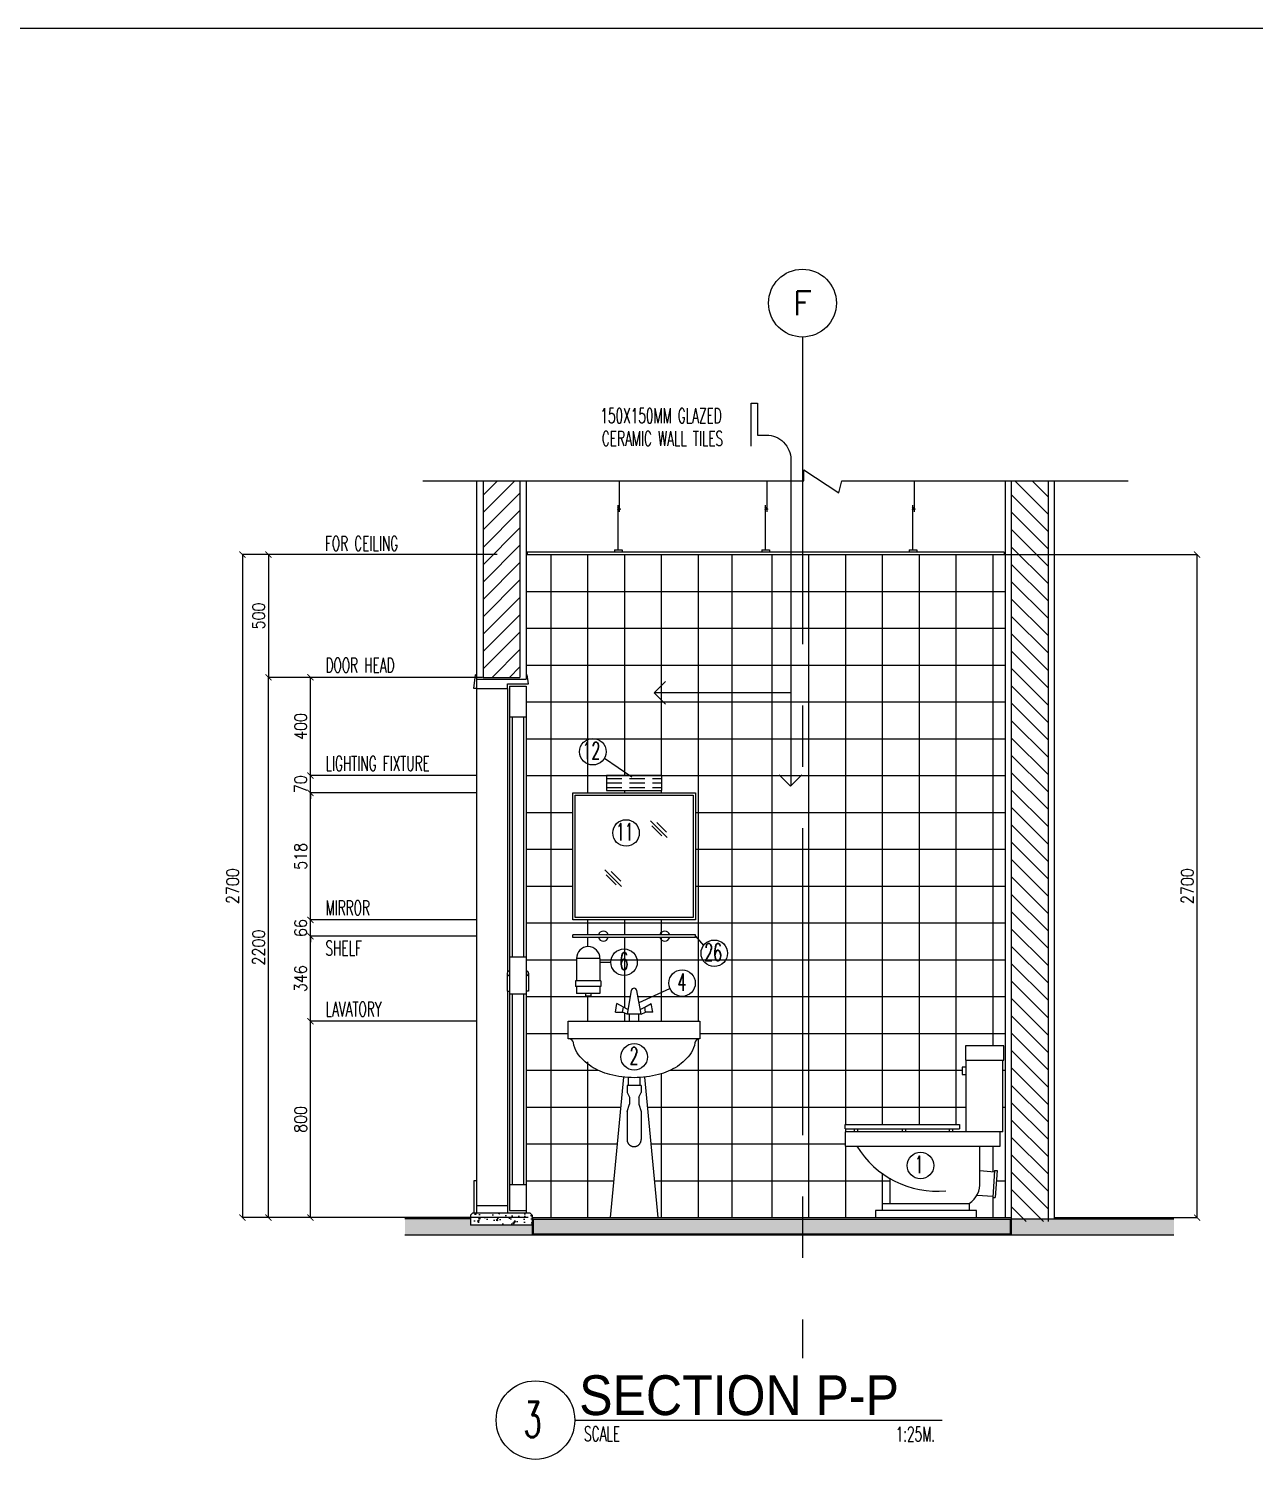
# Model space of a CAD drawing. Extents: x -202971 to -174093, y 166361 to 186286.
# Drawn here: x -188833 to -183842, y 180460 to 186286 of the extents above; entities that cross this region are included whole.
import ezdxf
from ezdxf.enums import TextEntityAlignment as Align

# ---------------------------------------------------------------- set-up
doc = ezdxf.new("R2010")
doc.units = 0
doc.header["$LTSCALE"] = 500
doc.header["$MEASUREMENT"] = 0
doc.linetypes.add('CENTERX2', pattern=[4, 2.5, -0.5, 0.5, -0.5])
doc.linetypes.add('HIDDEN2', pattern=[0.1875, 0.125, -0.0625])
doc.layers.get('0').update_dxf_attribs({"linetype": 'CONTINUOUS'})
doc.layers.get('DEFPOINTS').update_dxf_attribs({"linetype": 'CONTINUOUS'})
for name, color, linetype in [('AX-CR', 2, 'CONTINUOUS'), ('AX-TXT', 2, 'CONTINUOUS'), ('AXES', 11, 'CENTERX2'), ('Dimout', 4, 'CONTINUOUS'), ('DW', 7, 'CONTINUOUS'), ('ELE', 3, 'CONTINUOUS'), ('ELV', 7, 'CONTINUOUS'), ('FIX', 2, 'CONTINUOUS'), ('HATCH', 8, 'CONTINUOUS'), ('HatchA', 11, 'CONTINUOUS'), ('Plaster', 7, 'CONTINUOUS'), ('SANI', 2, 'CONTINUOUS'), ('Tile', 5, 'CONTINUOUS'), ('TITLE', 1, 'CONTINUOUS'), ('TXT', 2, 'CONTINUOUS'), ('TXT1', 2, 'CONTINUOUS'), ('WALL', 6, 'CONTINUOUS'), ('WallPartition', 2, 'CONTINUOUS'), ('Windows', 9, 'CONTINUOUS')]:
    doc.layers.add(name, color=color, linetype=linetype)
doc.styles.add('DIM', font='simplex.shx', dxfattribs={"width": 0.85})
doc.styles.add('ROMANS', font='romans.shx', dxfattribs={"width": 0.6})
doc.styles.add('TTXT', font='swisse.ttf', dxfattribs={"width": 0.9})
doc.dimstyles.new('DIM1-25', dxfattribs={"dimscale": 25, "dimtxt": 2, "dimasz": 1, "dimexe": 0.03, "dimexo": 0.03, "dimgap": 0.6, "dimtad": 1, "dimdec": 0, "dimdsep": 46, "dimtxsty": 'DIM', "dimblk1": 'ARCHTICK', "dimblk2": 'ARCHTICK', "dimsah": 1, "dimcen": 0.09, "dimdle": 0.03, "dimclrd": 256, "dimclrt": 2, "dimadec": 0, "dimazin": 0, "dimtfac": 1, "dimtdec": 0, "dimtix": 1, "dimtmove": 1, "dimatfit": 3, "dimldrblk": 'ARCHTICK', "dimfxl": 0, "dimtvp": 2, "dimtolj": 1, "dimtzin": 0, "dimarcsym": 0})

# ---------------------------------------------------------------- blocks, each defined once
blk = doc.blocks.new('A0-BOX')
at = {"layer": 'TITLE'}
blk.add_line((113.3, 79.7), (0, 79.7), dxfattribs=at)
blk = doc.blocks.new('_ARCHTICK')
at = {"color": 0, "linetype": 'ByBlock', "const_width": 0.15}
blk.add_lwpolyline([(-0.5, -0.5), (0.5, 0.5)], dxfattribs=at)
blk = doc.blocks.new('*D54')
at = {"layer": 'DEFPOINTS', "color": 0}
for p in [(-184860.7, 184144.6), (-184075, 184144.6), (-184657, 181444.6)]:
    blk.add_point(p, dxfattribs=at)
at = {"layer": 'Dimout', "color": 0, "lineweight": -2}
for p, q in [((-184860, 184144.6), (-184074.3, 184144.6)), ((-184656.2, 181444.6), (-184074.3, 181444.6))]:
    blk.add_line(p, q, dxfattribs=at)
at = {"layer": 'Dimout', "lineweight": -2}
blk.add_line((-184075, 181443.8), (-184075, 184145.3), dxfattribs=at)
at = {"layer": 'Dimout', "lineweight": -2, "xscale": 25, "yscale": 25, "zscale": 25}
for p, rotation in [((-184075, 184144.6), 90), ((-184075, 181444.6), 270)]:
    blk.add_blockref('_ARCHTICK', p, dxfattribs=dict(at, rotation=rotation))
at = {"layer": 'Dimout', "color": 2, "insert": (-184115, 182794.6), "char_height": 50, "attachment_point": 5, "rotation": 90, "style": 'DIM'}
blk.add_mtext('\\A1;2700', dxfattribs=at)
blk = doc.blocks.new('walling')
at = {"layer": 'ELV'}
blk.add_line((0.1363, -1.1797), (-0.4198, -1.1797), dxfattribs=at)
blk.add_lwpolyline([(-0.025, -0.176), (-0.025, 0), (0, 0), (0, -0.1306), (0.0363, -0.1306, -0.414214), (0.1363, -0.2306), (0.1363, -1.5582)], format="xyb", dxfattribs=at)
at = {"layer": 'WALL'}
for p, q in [((-0.4198, -1.1797), (-0.3736, -1.1334)), ((-0.4198, -1.1797), (-0.3736, -1.2259)), ((0.1345, -1.56), (0.0882, -1.5137)), ((0.1345, -1.56), (0.1808, -1.5137))]:
    blk.add_line(p, q, dxfattribs=at)
at = {"layer": 'TXT', "style": 'ROMANS', "width": 0.6}
for s, p in [('150X150MM GLAZED', (-0.639, -0.0816)), ('CERAMIC WALL TILES', (-0.6331, -0.1746))]:
    blk.add_text(s, height=0.06, dxfattribs=at).set_placement(p)
blk = doc.blocks.new('*D63')
at = {"layer": 'DEFPOINTS', "color": 0}
for p in [(-186924.3, 184144.6), (-187856.2, 183644.6), (-186983.7, 183644.6)]:
    blk.add_point(p, dxfattribs=at)
at = {"layer": 'Dimout', "color": 0, "lineweight": -2}
for p, q in [((-186925, 184144.6), (-187857, 184144.6)), ((-186984.5, 183644.6), (-187857, 183644.6))]:
    blk.add_line(p, q, dxfattribs=at)
at = {"layer": 'Dimout', "lineweight": -2}
blk.add_line((-187856.2, 184145.3), (-187856.2, 183643.8), dxfattribs=at)
at = {"layer": 'Dimout', "lineweight": -2, "xscale": 25, "yscale": 25, "zscale": 25}
for p, rotation in [((-187856.2, 184144.6), 90), ((-187856.2, 183644.6), 270)]:
    blk.add_blockref('_ARCHTICK', p, dxfattribs=dict(at, rotation=rotation))
at = {"layer": 'Dimout', "color": 2, "insert": (-187896.2, 183894.6), "char_height": 50, "attachment_point": 5, "rotation": 90, "style": 'DIM'}
blk.add_mtext('\\A1;500', dxfattribs=at)
blk = doc.blocks.new('*D61')
at = {"layer": 'DEFPOINTS', "color": 0}
for p in [(-187856.2, 184144.6), (-187962.1, 181444.6), (-187856.2, 181444.6)]:
    blk.add_point(p, dxfattribs=at)
at = {"layer": 'Dimout', "color": 0, "lineweight": -2}
for p, q in [((-187857, 184144.6), (-187962.8, 184144.6)), ((-187857, 181444.6), (-187962.8, 181444.6))]:
    blk.add_line(p, q, dxfattribs=at)
at = {"layer": 'Dimout', "lineweight": -2}
blk.add_line((-187962.1, 184145.3), (-187962.1, 181443.8), dxfattribs=at)
at = {"layer": 'Dimout', "lineweight": -2, "xscale": 25, "yscale": 25, "zscale": 25}
for p, rotation in [((-187962.1, 184144.6), 90), ((-187962.1, 181444.6), 270)]:
    blk.add_blockref('_ARCHTICK', p, dxfattribs=dict(at, rotation=rotation))
at = {"layer": 'Dimout', "color": 2, "insert": (-188002.1, 182794.6), "char_height": 50, "attachment_point": 5, "rotation": 90, "style": 'DIM'}
blk.add_mtext('\\A1;2700', dxfattribs=at)
blk = doc.blocks.new('A$C753C42D5')
at = {"layer": 'SANI', "linetype": 'Continuous'}
for p, q in [((0.2568, 0.9248), (0.2394, 0.8287)), ((0.2968, 0.8287), (0.2793, 0.9248)), ((0.1923, 0.8373), (0.1985, 0.8714)), ((0.1923, 0.8373), (0.2215, 0.8373)), ((0.225, 0.8568), (0.1985, 0.8714)), ((0.2215, 0.8373), (0.225, 0.8568)), ((0.2394, 0.8287), (0.2215, 0.8373)), ((0.2429, 0.8483), (0.225, 0.8568)), ((0.2968, 0.8287), (0.2394, 0.8287)), ((0.2489, 0.8), (0.2489, 0.8287)), ((0.2872, 0.8), (0.2872, 0.8287)), ((0.2933, 0.8483), (0.3112, 0.8568)), ((0.2968, 0.8287), (0.3147, 0.8373)), ((0.3112, 0.8568), (0.3377, 0.8714)), ((0.3147, 0.8373), (0.3112, 0.8568)), ((0.3439, 0.8373), (0.3147, 0.8373)), ((0.3439, 0.8373), (0.3377, 0.8714)), ((0.2252, 0.5724), (0.1713, 0)), ((0.3109, 0.5724), (0.3648, 0))]:
    blk.add_line(p, q, dxfattribs=at)
at = {"layer": 'SANI', "linetype": 'HIDDEN2'}
for p, q in [((0.2968, 0.5382), (0.2394, 0.5382)), ((0.2394, 0.5382), (0.2394, 0.5094)), ((0.2441, 0.57), (0.2441, 0.5382)), ((0.292, 0.57), (0.292, 0.5382)), ((0.2968, 0.5382), (0.2968, 0.5094)), ((0.2394, 0.5094), (0.2489, 0.4903)), ((0.2489, 0.4903), (0.2489, 0.4616)), ((0.2872, 0.4903), (0.2968, 0.5094)), ((0.2872, 0.4903), (0.2872, 0.4616)), ((0.2394, 0.4328), (0.2489, 0.4616)), ((0.2394, 0.4328), (0.2394, 0.3179)), ((0.2872, 0.4616), (0.2968, 0.4328)), ((0.2968, 0.4328), (0.2968, 0.3179))]:
    blk.add_line(p, q, dxfattribs=at)
at = {"layer": 'SANI', "linetype": 'Continuous'}
blk.add_lwpolyline([(0.5362, 0.8), (0.5362, 0.789), (0.5362, 0.7282), (0, 0.7282), (0, 0.789), (0, 0.8)], close=True, dxfattribs=at)
for points in [[(0.5158, 0.7124, -0.107261), (0.5003, 0.6716, -0.107169), (0.4442, 0.6162, -0.077294), (0.3677, 0.5829, -0.06439), (0.2685, 0.57, -0.06439), (0.1694, 0.5829, -0.077294), (0.0929, 0.6162, -0.107169), (0.0368, 0.6716, -0.107938), (0.0212, 0.7126, -0.000994)], [(0.517, 0.7282, -0.000994), (0.517, 0.7278, -0.145509)]]:
    blk.add_lwpolyline(points, format="xyb", dxfattribs=at)
for centre, radius, start, end in [((0.2681, 0.9226), 0.0115, 9.52728, 170.47272), ((0.0024, 0.709), 0.0191, 10.80776, 88.49148), ((0.5347, 0.709), 0.0191, 89.19364, 170.01956)]:
    blk.add_arc(centre, radius, start, end, dxfattribs=at)
at = {"layer": 'SANI', "linetype": 'HIDDEN2'}
blk.add_arc((0.2681, 0.3179), 0.0287, 180, 0, dxfattribs=at)
blk = doc.blocks.new('*D55')
at = {"layer": 'DEFPOINTS', "color": 0}
for p in [(-187685.3, 183644.6), (-187022.5, 183644.6), (-187009, 183244.6)]:
    blk.add_point(p, dxfattribs=at)
at = {"layer": 'Dimout', "color": 0, "lineweight": -2}
for p, q in [((-187023.2, 183644.6), (-187686.1, 183644.6)), ((-187009.7, 183244.6), (-187686.1, 183244.6))]:
    blk.add_line(p, q, dxfattribs=at)
at = {"layer": 'Dimout', "lineweight": -2}
blk.add_line((-187685.3, 183243.8), (-187685.3, 183645.3), dxfattribs=at)
at = {"layer": 'Dimout', "lineweight": -2, "xscale": 25, "yscale": 25, "zscale": 25}
for p, rotation in [((-187685.3, 183644.6), 90), ((-187685.3, 183244.6), 270)]:
    blk.add_blockref('_ARCHTICK', p, dxfattribs=dict(at, rotation=rotation))
at = {"layer": 'Dimout', "color": 2, "insert": (-187725.3, 183444.6), "char_height": 50, "attachment_point": 5, "rotation": 90, "style": 'DIM'}
blk.add_mtext('\\A1;400', dxfattribs=at)
blk = doc.blocks.new('*D56')
at = {"layer": 'DEFPOINTS', "color": 0}
for p in [(-187685.3, 183244.6), (-187009, 183244.6), (-187009, 183174.6)]:
    blk.add_point(p, dxfattribs=at)
at = {"layer": 'Dimout', "color": 0, "lineweight": -2}
for p, q in [((-187009.7, 183244.6), (-187686.1, 183244.6)), ((-187009.7, 183174.6), (-187686.1, 183174.6))]:
    blk.add_line(p, q, dxfattribs=at)
at = {"layer": 'Dimout', "lineweight": -2}
for p, q in [((-187685.3, 183244.6), (-187685.3, 183269.6)), ((-187685.3, 183174.6), (-187685.3, 183244.6)), ((-187685.3, 183174.6), (-187685.3, 183149.6))]:
    blk.add_line(p, q, dxfattribs=at)
at = {"layer": 'Dimout', "lineweight": -2, "xscale": 25, "yscale": 25, "zscale": 25}
for p, rotation in [((-187685.3, 183244.6), 270), ((-187685.3, 183174.6), 90)]:
    blk.add_blockref('_ARCHTICK', p, dxfattribs=dict(at, rotation=rotation))
at = {"layer": 'Dimout', "color": 2, "insert": (-187725.3, 183209.6), "char_height": 50, "attachment_point": 5, "rotation": 90, "style": 'DIM'}
blk.add_mtext('\\A1;70', dxfattribs=at)
blk = doc.blocks.new('*D57')
at = {"layer": 'DEFPOINTS', "color": 0}
for p in [(-187685.3, 183174.6), (-187009, 183174.6), (-187009, 182656.9)]:
    blk.add_point(p, dxfattribs=at)
at = {"layer": 'Dimout', "color": 0, "lineweight": -2}
for p, q in [((-187009.7, 183174.6), (-187686.1, 183174.6)), ((-187009.7, 182656.9), (-187686.1, 182656.9))]:
    blk.add_line(p, q, dxfattribs=at)
at = {"layer": 'Dimout', "lineweight": -2}
blk.add_line((-187685.3, 182656.2), (-187685.3, 183175.3), dxfattribs=at)
at = {"layer": 'Dimout', "lineweight": -2, "xscale": 25, "yscale": 25, "zscale": 25}
for p, rotation in [((-187685.3, 183174.6), 90), ((-187685.3, 182656.9), 270)]:
    blk.add_blockref('_ARCHTICK', p, dxfattribs=dict(at, rotation=rotation))
at = {"layer": 'Dimout', "color": 2, "insert": (-187725.3, 182915.7), "char_height": 50, "attachment_point": 5, "rotation": 90, "style": 'DIM'}
blk.add_mtext('\\A1;518', dxfattribs=at)
blk = doc.blocks.new('*D58')
at = {"layer": 'DEFPOINTS', "color": 0}
for p in [(-187685.3, 182656.9), (-187009, 182656.9), (-187009, 182591)]:
    blk.add_point(p, dxfattribs=at)
at = {"layer": 'Dimout', "color": 0, "lineweight": -2}
for p, q in [((-187009.7, 182656.9), (-187686.1, 182656.9)), ((-187009.7, 182591), (-187686.1, 182591))]:
    blk.add_line(p, q, dxfattribs=at)
at = {"layer": 'Dimout', "lineweight": -2}
for p, q in [((-187685.3, 182656.9), (-187685.3, 182681.9)), ((-187685.3, 182591), (-187685.3, 182656.9)), ((-187685.3, 182591), (-187685.3, 182566))]:
    blk.add_line(p, q, dxfattribs=at)
at = {"layer": 'Dimout', "lineweight": -2, "xscale": 25, "yscale": 25, "zscale": 25}
for p, rotation in [((-187685.3, 182656.9), 270), ((-187685.3, 182591), 90)]:
    blk.add_blockref('_ARCHTICK', p, dxfattribs=dict(at, rotation=rotation))
at = {"layer": 'Dimout', "color": 2, "insert": (-187725.3, 182623.9), "char_height": 50, "attachment_point": 5, "rotation": 90, "style": 'DIM'}
blk.add_mtext('\\A1;66', dxfattribs=at)
blk = doc.blocks.new('*D59')
at = {"layer": 'DEFPOINTS', "color": 0}
for p in [(-187685.3, 182591), (-187009, 182591), (-187009, 182244.6)]:
    blk.add_point(p, dxfattribs=at)
at = {"layer": 'Dimout', "color": 0, "lineweight": -2}
for p, q in [((-187009.7, 182591), (-187686.1, 182591)), ((-187009.7, 182244.6), (-187686.1, 182244.6))]:
    blk.add_line(p, q, dxfattribs=at)
at = {"layer": 'Dimout', "lineweight": -2}
blk.add_line((-187685.3, 182243.8), (-187685.3, 182591.7), dxfattribs=at)
at = {"layer": 'Dimout', "lineweight": -2, "xscale": 25, "yscale": 25, "zscale": 25}
for p, rotation in [((-187685.3, 182591), 90), ((-187685.3, 182244.6), 270)]:
    blk.add_blockref('_ARCHTICK', p, dxfattribs=dict(at, rotation=rotation))
at = {"layer": 'Dimout', "color": 2, "insert": (-187725.3, 182417.8), "char_height": 50, "attachment_point": 5, "rotation": 90, "style": 'DIM'}
blk.add_mtext('\\A1;346', dxfattribs=at)
blk = doc.blocks.new('*D60')
at = {"layer": 'DEFPOINTS', "color": 0}
for p in [(-187685.3, 182244.6), (-187009, 182244.6), (-186797.5, 181444.6)]:
    blk.add_point(p, dxfattribs=at)
at = {"layer": 'Dimout', "color": 0, "lineweight": -2}
for p, q in [((-187009.7, 182244.6), (-187686.1, 182244.6)), ((-186798.2, 181444.6), (-187686.1, 181444.6))]:
    blk.add_line(p, q, dxfattribs=at)
at = {"layer": 'Dimout', "lineweight": -2}
blk.add_line((-187685.3, 181443.8), (-187685.3, 182245.3), dxfattribs=at)
at = {"layer": 'Dimout', "lineweight": -2, "xscale": 25, "yscale": 25, "zscale": 25}
for p, rotation in [((-187685.3, 182244.6), 90), ((-187685.3, 181444.6), 270)]:
    blk.add_blockref('_ARCHTICK', p, dxfattribs=dict(at, rotation=rotation))
at = {"layer": 'Dimout', "color": 2, "insert": (-187725.3, 181844.6), "char_height": 50, "attachment_point": 5, "rotation": 90, "style": 'DIM'}
blk.add_mtext('\\A1;800', dxfattribs=at)
blk = doc.blocks.new('*D62')
at = {"layer": 'DEFPOINTS', "color": 0}
for p in [(-187856.2, 183644.6), (-187063.5, 183644.6), (-187021.7, 181444.6)]:
    blk.add_point(p, dxfattribs=at)
at = {"layer": 'Dimout', "color": 0, "lineweight": -2}
for p, q in [((-187064.3, 183644.6), (-187857, 183644.6)), ((-187022.4, 181444.6), (-187857, 181444.6))]:
    blk.add_line(p, q, dxfattribs=at)
at = {"layer": 'Dimout', "lineweight": -2}
blk.add_line((-187856.2, 181443.8), (-187856.2, 183645.3), dxfattribs=at)
at = {"layer": 'Dimout', "lineweight": -2, "xscale": 25, "yscale": 25, "zscale": 25}
for p, rotation in [((-187856.2, 183644.6), 90), ((-187856.2, 181444.6), 270)]:
    blk.add_blockref('_ARCHTICK', p, dxfattribs=dict(at, rotation=rotation))
at = {"layer": 'Dimout', "color": 2, "insert": (-187896.2, 182544.6), "char_height": 50, "attachment_point": 5, "rotation": 90, "style": 'DIM'}
blk.add_mtext('\\A1;2200', dxfattribs=at)
blk = doc.blocks.new('COMP')
at = {"layer": 'FIX'}
for p, q in [((-0.0411, 0.35), (-0.0411, 0.6416)), ((0.1079, 0.35), (0.1079, 0.6416)), ((-0.0575, 0.6125), (-0.0575, 0.5833)), ((-0.0411, 0.6125), (-0.0575, 0.6125)), ((-0.0575, 0.5833), (-0.0411, 0.5833)), ((-0.5343, 0.3618), (-0.5343, 0.3792)), ((-0.5343, 0.3792), (-0.0685, 0.3792)), ((-0.5343, 0.3618), (-0.0685, 0.3618)), ((-0.5343, 0.35), (-0.5343, 0.2917)), ((0.1079, 0.35), (-0.5343, 0.35)), ((-0.4959, 0.35), (-0.4959, 0.3618)), ((-0.4825, 0.35), (-0.4825, 0.3618)), ((-0.301, 0.35), (-0.301, 0.3618)), ((-0.2876, 0.35), (-0.2876, 0.3618)), ((-0.1087, 0.35), (-0.1087, 0.3618)), ((-0.0953, 0.35), (-0.0953, 0.3618)), ((-0.0685, 0.3792), (-0.0685, 0.3618)), ((0.0971, 0.2917), (0.0971, 0.35)), ((-0.5343, 0.2917), (0.0971, 0.2917)), ((0.0146, 0.1458), (0.0146, 0.2917)), ((0.0146, 0.1914), (0.0738, 0.1873)), ((0.0741, 0.1923), (0.0665, 0.0825)), ((0.0741, 0.1923), (0.0841, 0.1916)), ((0.0841, 0.1916), (0.0765, 0.0818)), ((-0.3528, 0.1603), (-0.3528, 0.0583)), ((-0.382, 0.0583), (-0.0292, 0.0583)), ((-0.382, 0.0292), (-0.382, 0.0583)), ((-0.0292, 0.0583), (-0.0292, 0.0292)), ((0.0027, 0.092), (0.0669, 0.0875)), ((0.0665, 0.0825), (0.0765, 0.0818))]:
    blk.add_line(p, q, dxfattribs=at)
for points in [[(0.1117, 0.6416), (0.1117, 0.7), (-0.0449, 0.7), (-0.0449, 0.6416)], [(0, 0), (0, 0.0292), (-0.4111, 0.0292), (-0.4111, 0)]]:
    blk.add_lwpolyline(points, close=True, dxfattribs=at)
for centre, radius, start, end in [((-0.1594, 0.4916), 0.3837, 211.41144, 275.3446), ((-0.0802, 0.1385), 0.0951, 302.4712, 4.3987)]:
    blk.add_arc(centre, radius, start, end, dxfattribs=at)
blk = doc.blocks.new('GAN')
for p, q in [((-0.0212, 0.1644), (-0.0212, 0.29)), ((-0.0155, 0.01), (-0.0155, 0.1918)), ((0, 0.01), (-0.031, 0.01)), ((-0.031, 0.01), (-0.031, 0)), ((0, 0.01), (0, 0))]:
    blk.add_line(p, q)
blk.add_lwpolyline([(-0.0118, 0.184), (-0.024, 0.1754), (-0.0113, 0.1703)])
blk = doc.blocks.new('AXU')
at = {"layer": 'AX-CR'}
blk.add_circle((0, 350), 350, dxfattribs=at)
at = {"layer": 'AX-TXT', "style": 'ROMANS'}
blk.add_attdef('AX', text='', height=250, dxfattribs=at).set_placement((0, 350), align=Align.MIDDLE)

msp = doc.modelspace()

# ---------------------------------------------------------------- hatches: boundary and pattern name
at = {"layer": 'HatchA'}
h = msp.add_hatch(dxfattribs=at)
h.set_pattern_fill('ANSI31', color=256, scale=400, style=0)
h.set_pattern_definition([(45, (72159.465, -15384.67), (-35.355339, 35.355339), [])])
h.paths.add_polyline_path([(-186832, 184444.6), (-186982, 184444.6), (-186982, 183644.6), (-186832, 183644.6)])
h = msp.add_hatch(dxfattribs=at)
h.set_pattern_fill('ANSI31', color=256, scale=400, style=0)
h.set_pattern_definition([(135, (-373941.99, -136.427), (35.355339, 35.355339), [])])
h.paths.add_polyline_path([(-184832, 184444.6), (-184682, 184444.6), (-184682, 181429.6), (-184832, 181429.6)])
at = {"layer": 'Windows'}
h = msp.add_hatch(dxfattribs=at)
h.set_pattern_fill('AR-SAND', color=256, scale=25, style=0)
h.set_pattern_definition([(37.5, (0, 0), (-1.574834, 48.170594), [0, -38, 0, -42.5, 0, -40.625]), (7.5, (0, 0), (44.244418, 70.553652), [0, -20.5, 0, -34.25, 0, -13.125]), (327.5, (-30.75, 0), (77.8535465, 0.1414763), [0, -12.5, 0, -45, 0, -58.75]), (317.5, (-30.75, 0), (75.153165, 21.941889), [0, -6.25, 0, -29.5, 0, -33.75])])
h.paths.add_polyline_path([(-186782, 181414.6), (-187034, 181414.6), (-187034, 181441.6), (-187300.6, 181441.6), (-187300.6, 181374.6), (-186782, 181374.6)])
h.paths.add_polyline_path([(-184836, 181438.6), (-186778, 181438.6), (-186778, 181378.6), (-184836, 181378.6)])
h.paths.add_polyline_path([(-184169.7, 181438.6), (-184832, 181438.6), (-184832, 181374.6), (-184169.7, 181374.6)])
h = msp.add_hatch(dxfattribs=at)
h.set_pattern_fill('AR-CONC', color=256, scale=10, style=0)
h.set_pattern_definition([(50, (64020.255, 441.236), (71.726018, -6.275213), [7.5, -82.5]), (355, (64020.255, 441.24), (-13.875133, 75.219213), [6, -66]), (100.4514, (64026.23, 440.714), (57.850938, 68.943954), [6.374019, -70.114211]), (46.1842, (64020.255, 461.24), (106.724105, -16.551901), [11.25, -123.75]), (96.6356, (64029.15, 459.86), (93.46627, 97.411787), [9.56103, -105.1713]), (351.1842, (64020.26, 461.24), (93.466195, 97.41186), [9, -99]), (21, (64030.255, 456.236), (59.690705, -40.261889), [7.5, -82.5]), (326, (64030.255, 456.24), (24.331533, 72.515005), [6, -66]), (71.4514, (64035.23, 452.88), (84.022263, 32.25305), [6.374019, -70.114211]), (37.5, (64020.255, 441.236), (1.2159855, 33.2893854), [0, -65.2, 0, -67, 0, -66.25]), (7.5, (64020.255, 441.236), (26.3069537, 39.441171), [0, -38.2, 0, -63.7, 0, -25.25]), (327.5, (63997.955, 441.236), (53.3822436, -2.2554872), [0, -25, 0, -78, 0, -103.5]), (317.5, (63987.955, 441.236), (58.318617, 10.010498), [0, -32.5, 0, -51.8, 0, -73.5])])
h.paths.add_polyline_path([(-186782, 181454.6), (-186792, 181464.6), (-187024, 181464.6), (-187034, 181454.6), (-187034, 181414.6), (-186782, 181414.6)])

# ---------------------------------------------------------------- linework, layer by layer
msp.add_line((-184860.7, 184154.6), (-186803.3, 184154.6))
at = {"layer": 'AXES'}
msp.add_line((-185682, 185030.5), (-185682, 180872.9), dxfattribs=at)
at = {"layer": 'DW'}
for p, q in [((-186488.3, 183315.9), (-186376.2, 183240.2)), ((-186117.5, 182591), (-186085, 182552.3)), ((-186506.3, 182484.7), (-186462.5, 182484.7)), ((-186347.5, 182321.3), (-186221.7, 182377.7))]:
    msp.add_line(p, q, dxfattribs=at)
at = {"layer": 'ELE'}
msp.add_lwpolyline([(-187227.7, 184444.6), (-185677, 184444.6), (-185677, 184489.8), (-185533.5, 184396.3), (-185521.7, 184444.6), (-185254.9, 184444.6), (-184355.3, 184444.6)], dxfattribs=at)
at = {"layer": 'FIX'}
for p, q in [((-186232.8, 182992.6), (-186300.4, 183060.2)), ((-186235.2, 183014.7), (-186274.6, 183054.1)), ((-186254.9, 183000), (-186295.5, 183040.6)), ((-186418.4, 182792.9), (-186486, 182860.5)), ((-186440.5, 182800.2), (-186481.1, 182840.8)), ((-186420.8, 182815), (-186460.2, 182854.4))]:
    msp.add_line(p, q, dxfattribs=at)
at = {"layer": 'FIX', "color": 2}
for p, q in [((-186117.5, 182596.4), (-186617.5, 182596.4)), ((-186617.5, 182585.5), (-186617.5, 182596.4)), ((-186117.5, 182585.5), (-186117.5, 182596.4)), ((-186117.5, 182585.5), (-186617.5, 182585.5))]:
    msp.add_line(p, q, dxfattribs=at)
for points in [[(-186117.5, 183174.6), (-186117.5, 182656.9), (-186617.5, 182656.9), (-186617.5, 183174.6)], [(-186127.5, 183164.6), (-186127.5, 182666.9), (-186607.5, 182666.9), (-186607.5, 183164.6)]]:
    msp.add_lwpolyline(points, close=True, dxfattribs=at)
for centre in [(-186535.5, 183342), (-186400.3, 183011.1), (-186408.5, 182484.7), (-186040.9, 182521.2), (-186172.4, 182399.8), (-186367.2, 182099.4), (-185201.5, 181656.8)]:
    msp.add_circle(centre, 54, dxfattribs=at)
for centre, start, end in [((-186492.5, 182591), 15.20227, 164.79773), ((-186242.5, 182591), 15.20227, 164.79773), ((-186492.5, 182591), 195.20227, 344.79773), ((-186242.5, 182591), 195.20227, 344.79773)]:
    msp.add_arc(centre, 20.6, start, end, dxfattribs=at)
at = {"layer": 'HATCH', "linetype": 'HIDDEN2'}
for p, q in [((-186480, 183232.6), (-186255, 183232.6)), ((-186480, 183214.6), (-186255, 183214.6)), ((-186480, 183196.6), (-186255, 183196.6))]:
    msp.add_line(p, q, dxfattribs=at)
at = {"layer": 'Plaster'}
for p, q in [((-187009, 184444.6), (-187009, 183637.2)), ((-186807, 184444.6), (-186807, 183637.2)), ((-184857, 184444.6), (-184857, 181444.6)), ((-184657, 184444.6), (-184657, 181438.6)), ((-186803.3, 184154.6), (-186803.3, 184144.6)), ((-185657, 184144.6), (-185657, 181444.6)), ((-184860.7, 184154.6), (-184860.7, 184144.6)), ((-187009, 181494.6), (-186883.5, 181494.6)), ((-187300.6, 181444.6), (-187034, 181444.6)), ((-186782, 181444.6), (-184832, 181444.6)), ((-186782, 181438.6), (-184832, 181438.6)), ((-184169.7, 181441.6), (-184657, 181441.6))]:
    msp.add_line(p, q, dxfattribs=at)
at = {"layer": 'SANI'}
for p, q in [((-186234.9, 183174.6), (-186216.8, 183174.6)), ((-186506.3, 182500.2), (-186602.2, 182500.2)), ((-186602.2, 182500.2), (-186602.2, 182409.2)), ((-186506.3, 182500.2), (-186506.3, 182409.2)), ((-186502.5, 182409.2), (-186606.1, 182409.2)), ((-186606.1, 182409.2), (-186606.1, 182386.2)), ((-186502.5, 182386.2), (-186606.1, 182386.2)), ((-186602.2, 182386.2), (-186602.2, 182357.8)), ((-186506.3, 182357.8), (-186602.2, 182357.8)), ((-186564.8, 182357.8), (-186564.8, 182346.3)), ((-186543.7, 182357.8), (-186543.7, 182346.3)), ((-186506.3, 182386.2), (-186506.3, 182357.8)), ((-186502.5, 182409.2), (-186502.5, 182386.2)), ((-186543.7, 182346.3), (-186564.8, 182346.3))]:
    msp.add_line(p, q, dxfattribs=at)
at = {"layer": 'SANI', "color": 6}
msp.add_line((-186609, 180620.3), (-185112.8, 180620.3), dxfattribs=at)
at = {"layer": 'SANI'}
msp.add_lwpolyline([(-186480, 183184.6), (-186255, 183184.6), (-186255, 183244.6), (-186480, 183244.6)], close=True, dxfattribs=at)
msp.add_arc((-186554.3, 182500.2), 47.9, 0, 180, dxfattribs=at)
at = {"layer": 'Tile'}
for p, q in [((-186807, 184144.6), (-184857, 184144.6)), ((-186707, 184144.6), (-186707, 181444.6)), ((-186557, 184144.6), (-186557, 183174.6)), ((-186407, 184144.6), (-186407, 183244.6)), ((-186257, 184144.6), (-186257, 183244.6)), ((-186107, 184144.6), (-186107, 182244.6)), ((-185969.5, 184144.6), (-185969.5, 181444.6)), ((-185807, 184144.6), (-185807, 181444.6)), ((-185507, 184144.6), (-185507, 181823.7)), ((-185357, 184144.6), (-185357, 181823.7)), ((-185207, 184144.6), (-185207, 181823.7)), ((-185057, 184144.6), (-185057, 181823.7)), ((-184907, 184144.6), (-184907, 182144.6)), ((-186807, 183994.6), (-184857, 183994.6)), ((-186807, 183844.6), (-184857, 183844.6)), ((-186807, 183694.6), (-184857, 183694.6)), ((-186807, 183544.6), (-184857, 183544.6)), ((-186807, 183394.6), (-184857, 183394.6)), ((-186807, 183244.6), (-184857, 183244.6)), ((-186407, 183184.6), (-186407, 183174.6)), ((-186257, 183184.6), (-186257, 183174.6)), ((-186807, 183094.6), (-186617.5, 183094.6)), ((-186117.5, 183094.6), (-184857, 183094.6)), ((-186807, 182944.6), (-186617.5, 182944.6)), ((-186117.5, 182944.6), (-184857, 182944.6)), ((-186807, 182794.6), (-186617.5, 182794.6)), ((-186117.5, 182794.6), (-184857, 182794.6)), ((-186807, 182644.6), (-184857, 182644.6)), ((-186557, 182656.9), (-186557, 182596.4)), ((-186407, 182656.9), (-186407, 182596.4)), ((-186257, 182656.9), (-186257, 182596.4)), ((-186557, 182585.5), (-186557, 182548.1)), ((-186407, 182585.5), (-186407, 182299.7)), ((-186257, 182585.5), (-186257, 182244.6)), ((-186807, 182494.6), (-186602.2, 182494.6)), ((-186506.3, 182494.6), (-184857, 182494.6)), ((-186807, 182344.6), (-186383.2, 182344.6)), ((-186557, 182346.3), (-186557, 182244.6)), ((-186351.7, 182344.6), (-184857, 182344.6)), ((-186407, 182278.5), (-186407, 182244.6)), ((-186807, 182194.6), (-186635.6, 182194.6)), ((-186099.4, 182194.6), (-184857, 182194.6)), ((-186107, 182172.8), (-186107, 181444.6)), ((-186557, 182079.6), (-186557, 181444.6)), ((-186807, 182044.6), (-186513.2, 182044.6)), ((-186257, 182030.5), (-186257, 181444.6)), ((-186220.8, 182044.6), (-185031.5, 182044.6)), ((-184866.1, 182044.6), (-184857, 182044.6)), ((-186807, 181894.6), (-186421.9, 181894.6)), ((-186313.1, 181894.6), (-185015.1, 181894.6)), ((-184866.1, 181894.6), (-184857, 181894.6)), ((-185507, 181806.4), (-185507, 181794.6)), ((-186807, 181744.6), (-186436, 181744.6)), ((-186299, 181744.6), (-185508.3, 181744.6)), ((-185507, 181736.2), (-185507, 181444.6)), ((-184907, 181736.2), (-184907, 181632.3)), ((-185357, 181624.5), (-185357, 181473.7)), ((-186807, 181594.6), (-186450.1, 181594.6)), ((-186284.8, 181594.6), (-185326.8, 181594.6)), ((-184892.8, 181594.6), (-184857, 181594.6)), ((-184907, 181532.1), (-184907, 181444.6))]:
    msp.add_line(p, q, dxfattribs=at)
at = {"layer": 'TITLE', "color": 6}
msp.add_circle((-186769, 180620.3), 160, dxfattribs=at)
at = {"layer": 'WALL'}
for p, q in [((-186982, 184444.6), (-186982, 183644.6)), ((-186832, 184444.6), (-186832, 183644.6)), ((-184832, 184444.6), (-184832, 181374.6)), ((-184682, 184444.6), (-184682, 181429.6)), ((-186982, 183644.6), (-186832, 183644.6)), ((-187300.6, 181441.6), (-187034, 181441.6)), ((-187034, 181454.6), (-187024, 181464.6)), ((-187034, 181454.6), (-187034, 181414.6)), ((-187024, 181464.6), (-186792, 181464.6)), ((-186782, 181454.6), (-186792, 181464.6)), ((-186782, 181454.6), (-186782, 181414.6)), ((-186778, 181438.6), (-186782, 181438.6)), ((-186778, 181438.6), (-186778, 181378.6)), ((-184836, 181438.6), (-184836, 181378.6)), ((-184169.7, 181438.6), (-184832, 181438.6)), ((-187300.6, 181374.6), (-184169.7, 181374.6)), ((-186782, 181414.6), (-187034, 181414.6)), ((-186782, 181414.6), (-186782, 181374.6)), ((-186778, 181378.6), (-184836, 181378.6))]:
    msp.add_line(p, q, dxfattribs=at)
at = {"layer": 'WallPartition', "linetype": 'HIDDEN2', "const_width": 2}
msp.add_lwpolyline([(-186780, 181438.6), (-186780, 181376.6), (-184834, 181376.6), (-184834, 181438.6)], dxfattribs=at)
at = {"layer": 'Windows'}
for p, q in [((-187020.4, 183599.9), (-187013.6, 183655.5)), ((-187009, 183655.5), (-187013.6, 183655.5)), ((-187009, 183637.2), (-186807, 183637.2)), ((-187009, 183637.2), (-187009, 181464.6)), ((-186807, 183655.5), (-186802.4, 183655.5)), ((-186797.9, 183618.6), (-186802.4, 183655.5)), ((-187009, 183599.9), (-187020.4, 183599.9)), ((-187009, 183599.9), (-186883.5, 183599.9)), ((-186883.5, 183599.9), (-186883.5, 183618.6)), ((-186883.5, 183618.6), (-186797.9, 183618.6)), ((-186883.5, 183599.9), (-186883.5, 182443.6)), ((-186874.3, 183609.3), (-186807, 183609.3)), ((-186874.3, 183609.3), (-186874.3, 181473.9)), ((-186807, 183609.3), (-186807, 181464.6)), ((-186874.3, 183483.9), (-186807, 183483.9)), ((-186863.2, 183483.9), (-186863.2, 182507.3)), ((-186818.1, 183483.9), (-186818.1, 182507.3)), ((-186874.3, 182507.3), (-186807, 182507.3)), ((-186884.2, 182439.7), (-186884.2, 182367)), ((-186797.1, 182439.7), (-186797.1, 182367)), ((-186884.2, 182367), (-186874.3, 182367)), ((-186883.5, 182367), (-186883.5, 181464.6)), ((-186874.3, 182356.2), (-186807, 182356.2)), ((-186863.2, 182356.2), (-186863.2, 181579.2)), ((-186818.1, 182356.2), (-186818.1, 181579.2)), ((-186797.1, 182367), (-186807, 182367)), ((-187009, 181594.6), (-187020.1, 181594.6)), ((-187020.1, 181594.6), (-187020.1, 181464.6)), ((-186874.3, 181579.2), (-186807, 181579.2)), ((-186874.3, 181473.9), (-186807, 181473.9)), ((-186464.2, 181444.6), (-186270.7, 181444.6))]:
    msp.add_line(p, q, dxfattribs=at)
for centre, start, end in [((-186874.3, 182439.7), 90, 270), ((-186807, 182439.7), 270, 90)]:
    msp.add_arc(centre, 9.89, start, end, dxfattribs=at)

# ---------------------------------------------------------------- block references
for name, p, xscale, yscale, zscale in [('A0-BOX', (-202970.6, 166361.3), 250, 250, 250), ('GAN', (-186447.5, 184154.6), -1000, 1000, 1000), ('GAN', (-185847.5, 184154.6), -1000, 1000, 1000), ('GAN', (-185247.5, 184154.6), -1000, 1000, 1000)]:
    msp.add_blockref(name, p, dxfattribs=dict(xscale=xscale, yscale=yscale, zscale=zscale))
at = {"layer": 'AXES'}
ref = msp.add_blockref('AXU', (-185682, 185306.5), dxfattribs=dict(at, xscale=0.3942857142857143, yscale=0.3942857142857143, zscale=0.3942857142857143, rotation=180))
ref.add_attrib('AX', 'F', dxfattribs={"layer": 'AX-TXT', "color": 6, "height": 98.6, "style": 'ROMANS'}).set_placement((-185682, 185168.5), align=Align.MIDDLE)
at = {"layer": 'WALL', "xscale": 1000, "yscale": 1000, "zscale": 1000}
msp.add_blockref('walling', (-185865.7, 184761.8), dxfattribs=at)
at = {"layer": 'WallPartition', "xscale": 1000, "yscale": 1000, "zscale": 1000}
msp.add_blockref('A$C753C42D5', (-186635.6, 181444.6), dxfattribs=at)
at = {"layer": 'Windows', "xscale": 1000, "yscale": 1000, "zscale": 1000}
msp.add_blockref('COMP', (-184974, 181444.6), dxfattribs=at)

# ---------------------------------------------------------------- texts
at = {"layer": 'TITLE', "style": 'ROMANS', "width": 0.6}
msp.add_text('3', height=143.9, dxfattribs=at).set_placement((-186817.7, 180550.8))
at = {"layer": 'TXT', "style": 'ROMANS', "width": 0.6}
for s, height, p in [('FOR CEILING', 60, (-187625.8, 184160.2)), ('DOOR HEAD', 60, (-187623.8, 183663.8)), ('12', 70, (-186577, 183311.2)), ('LIGHTING FIXTURE', 60, (-187623.8, 183263.8)), ('11', 70, (-186441.7, 182980.2)), ('MIRROR', 60, (-187623.8, 182676.1)), ('SHELF', 60, (-187623.8, 182511.7)), ('26', 70, (-186081.5, 182490.3)), ('6', 70, (-186426.8, 182453.8)), ('4', 70, (-186190.7, 182368.9)), ('LAVATORY', 60, (-187623.8, 182263.8)), ('2', 70, (-186385.5, 182068.6)), ('1', 70, (-185225.1, 181625.9)), ('SCALE', 60, (-186571.2, 180534.8)), ('1:25M.', 60, (-185302.6, 180533.5))]:
    msp.add_text(s, height=height, dxfattribs=at).set_placement(p)
at = {"layer": 'TXT1', "color": 6, "style": 'TTXT', "width": 0.9}
msp.add_text('SECTION P-P', height=162.094, dxfattribs=at).set_placement((-186591.1, 180640.7))

# ---------------------------------------------------------------- dimensions: what is measured, and where the dimension line sits
at = {"layer": 'Dimout'}
for base, p1, p2, picture, middle in [((-187962.1, 181444.6), (-187856.2, 184144.6), (-187856.2, 181444.6), '*D61', (-188002.1, 182794.6)), ((-187856.2, 183644.6), (-186924.3, 184144.6), (-186983.7, 183644.6), '*D63', (-187896.2, 183894.6)), ((-184075, 184144.6), (-184657, 181444.6), (-184860.7, 184144.6), '*D54', (-184115, 182794.6)), ((-187856.2, 183644.6), (-187021.7, 181444.6), (-187063.5, 183644.6), '*D62', (-187896.2, 182544.6)), ((-187685.3, 183644.6), (-187009, 183244.6), (-187022.5, 183644.6), '*D55', (-187725.3, 183444.6)), ((-187685.3, 183244.6), (-187009, 183174.6), (-187009, 183244.6), '*D56', (-187725.3, 183209.6)), ((-187685.3, 183174.6), (-187009, 182656.9), (-187009, 183174.6), '*D57', (-187725.3, 182915.7)), ((-187685.3, 182656.9), (-187009, 182591), (-187009, 182656.9), '*D58', (-187725.3, 182623.9)), ((-187685.3, 182591), (-187009, 182244.6), (-187009, 182591), '*D59', (-187725.3, 182417.8)), ((-187685.3, 182244.6), (-186797.5, 181444.6), (-187009, 182244.6), '*D60', (-187725.3, 181844.6))]:
    dim = msp.add_linear_dim(base=base, p1=p1, p2=p2, angle=90, dimstyle='DIM1-25', dxfattribs=at)
    dim.commit()
    dim.dimension.update_dxf_attribs({"geometry": picture, "text_midpoint": middle})

doc.saveas('drawing.dxf')
